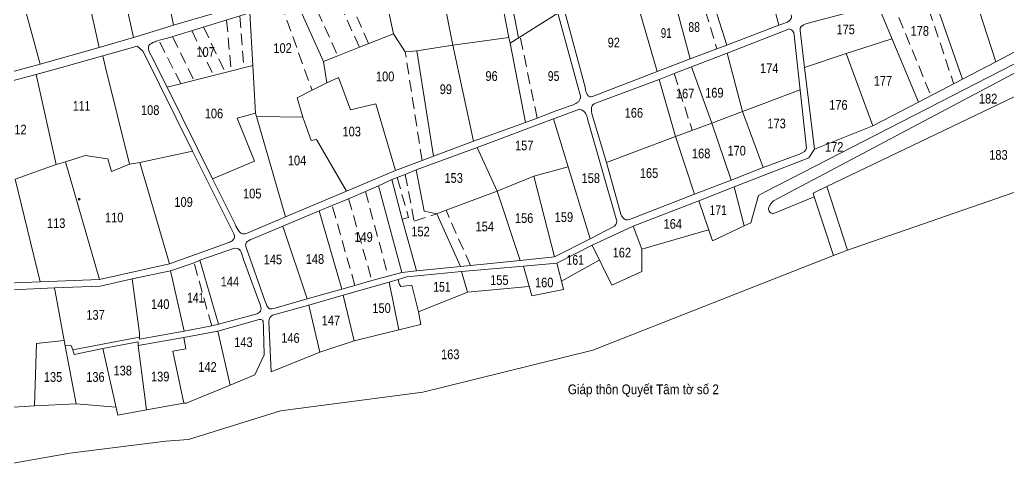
# Model space of a CAD drawing. Header units: metres. Extents: x 550675 to 552313, y 1840051 to 1841549.
# Drawn here: x 551223 to 551936, y 1840076 to 1840401 of the extents above; entities that cross this region are included whole.
import ezdxf
from ezdxf.enums import TextEntityAlignment as Align

# ---------------------------------------------------------------- set-up
doc = ezdxf.new("R2010")
doc.units = ezdxf.units.M
doc.header["$LTSCALE"] = 2.8
doc.header["$PDMODE"] = 32
doc.header["$PDSIZE"] = 1.4
doc.linetypes.add('MEDIUM_DASHED', pattern=[4.5, 3, -1.5])
doc.layers.add('25', color=7, linetype='Continuous', lineweight=13)

msp = doc.modelspace()

# ---------------------------------------------------------------- linework, layer by layer
at = {"layer": '25'}
for p, q in [((551319.45, 1840470.11), (551333.5, 1840397.33)), ((551288.19, 1840461.8), (551304.67, 1840388.66)), ((551568.6, 1840460.28), (551582.5, 1840388.39)), ((551263.54, 1840455.39), (551279.87, 1840381.44)), ((551575.52, 1840388.51), (551561.64, 1840458.6)), ((551535.02, 1840382.99), (551522.27, 1840446.46)), ((551217.89, 1840441.17), (551237.16, 1840369.39)), ((551757.96, 1840445.1), (551770.33, 1840397.43)), ((551492.13, 1840391.2), (551482.74, 1840434.79)), ((551716.55, 1840433.81), (551732.69, 1840383.12)), ((551908, 1840429.19), (551926.77, 1840370.96)), ((551421.7, 1840415.79), (551441.71, 1840371.28)), ((551790.47, 1840398.59), (551841.56, 1840412.01)), ((551841.56, 1840412.01), (551871.08, 1840341.97)), ((551388.63, 1840406.33), (551329.06, 1840388.1)), ((551333.5, 1840397.33), (551361.73, 1840405.61)), ((551388.63, 1840406.33), (551390.61, 1840368.27)), ((551610.67, 1840406.11), (551576.44, 1840384.39)), ((551626.01, 1840350.56), (551610.67, 1840406.11)), ((551615.79, 1840407.1), (551630.45, 1840352.75)), ((551308.61, 1840389.85), (551333.5, 1840397.33)), ((551732.69, 1840383.12), (551770.33, 1840397.43)), ((551770.33, 1840397.43), (551773.78, 1840398.64)), ((551304.67, 1840388.66), (551308.61, 1840389.85)), ((551500.74, 1840378.2), (551492.13, 1840391.2)), ((551790.24, 1840308.76), (551781.18, 1840390.33)), ((551279.87, 1840381.44), (551304.67, 1840388.66)), ((551307.25, 1840382.38), (551282.4, 1840375.22)), ((551307.25, 1840382.38), (551308.61, 1840381.15)), ((551535.02, 1840382.99), (551509.02, 1840379.01)), ((551575.52, 1840388.51), (551535.02, 1840382.99)), ((551535.02, 1840382.99), (551549.98, 1840313.85)), ((551576.44, 1840384.39), (551575.52, 1840388.51)), ((551576.44, 1840384.39), (551587.42, 1840327.31)), ((551725.6, 1840380.43), (551732.69, 1840383.12)), ((551980.04, 1840384.08), (551766.31, 1840270.68)), ((551818.88, 1840376.91), (551851.82, 1840387.59)), ((551237.16, 1840369.39), (551279.87, 1840381.44)), ((551282.4, 1840375.22), (551284.45, 1840366.99)), ((551308.61, 1840381.15), (551311.62, 1840378.42)), ((551347.25, 1840306.53), (551311.62, 1840378.42)), ((551328.85, 1840352.82), (551317.44, 1840375.63)), ((551509.02, 1840379.01), (551500.74, 1840378.2)), ((551509.02, 1840379.01), (551521.16, 1840302.95)), ((551706.27, 1840373.11), (551725.6, 1840380.43)), ((551744, 1840335.19), (551733.07, 1840377.37)), ((551804.96, 1840281.1), (552014.31, 1840381.34)), ((551926.77, 1840370.96), (551945.55, 1840380.87)), ((551328.85, 1840352.82), (551390.61, 1840368.27)), ((551390.61, 1840368.27), (551392.6, 1840334.02)), ((551441.71, 1840371.28), (551444.16, 1840355.87)), ((551682.56, 1840364.05), (551706.27, 1840373.11)), ((551902.83, 1840358.53), (551926.77, 1840370.96)), ((551284.45, 1840366.99), (551301.82, 1840297.16)), ((551635.68, 1840346.11), (551682.56, 1840364.05)), ((551721.94, 1840326.84), (551707.29, 1840367.38)), ((551433.5, 1840350.54), (551444.16, 1840355.87)), ((551444.16, 1840355.87), (551452.49, 1840359.81)), ((551452.49, 1840359.81), (551461.3, 1840336.41)), ((551695.79, 1840317.1), (551683.79, 1840358.26)), ((551328.85, 1840352.82), (551361.68, 1840286.63)), ((551422.62, 1840344.98), (551433.5, 1840350.54)), ((551744, 1840335.19), (551785.68, 1840350.79)), ((551426.78, 1840331.08), (551422.62, 1840344.98)), ((551461.3, 1840336.41), (551479.43, 1840340.72)), ((551479.43, 1840340.72), (551493.68, 1840292.73)), ((551838.08, 1840324.89), (551871.08, 1840341.97)), ((551595.8, 1840330.51), (551609.96, 1840335.82)), ((551626.52, 1840336.85), (551607.7, 1840329.83)), ((551635.66, 1840332.71), (551645.91, 1840298.5)), ((551744, 1840335.19), (551721.94, 1840326.84)), ((551744, 1840335.19), (551758.96, 1840294.86)), ((551379.4, 1840330.47), (551391.85, 1840299.38)), ((551393.47, 1840331.49), (551426.78, 1840331.08)), ((551393.47, 1840331.49), (551414.39, 1840259.36)), ((551432.88, 1840314.21), (551426.78, 1840331.08)), ((551549.98, 1840313.85), (551587.42, 1840327.31)), ((551607.7, 1840329.83), (551552.53, 1840309.33)), ((551587.42, 1840327.31), (551595.8, 1840330.51)), ((551607.7, 1840329.83), (551634.01, 1840243.33)), ((551632.26, 1840329.84), (551652.92, 1840257.73)), ((551721.94, 1840326.84), (551695.79, 1840317.1)), ((551721.94, 1840326.84), (551735.95, 1840285.79)), ((551796.07, 1840308), (551838.08, 1840324.89)), ((551436.74, 1840315.02), (551432.88, 1840314.21)), ((551458.38, 1840277.73), (551436.74, 1840315.02)), ((551521.16, 1840302.95), (551549.98, 1840313.85)), ((551695.79, 1840317.1), (551645.91, 1840298.5)), ((551695.79, 1840317.1), (551709.43, 1840275.54)), ((551269.73, 1840303.41), (551255.65, 1840298.94)), ((551286.13, 1840301.07), (551269.73, 1840303.41)), ((551309.13, 1840298.53), (551347.25, 1840306.53)), ((551376.98, 1840246.97), (551347.25, 1840306.53)), ((551552.53, 1840309.33), (551508.65, 1840293.09)), ((551552.53, 1840309.33), (551566.98, 1840277.76)), ((551785.07, 1840304.39), (551758.96, 1840294.86)), ((551791.96, 1840301.7), (551796.07, 1840308)), ((551819.83, 1840235.15), (552016.68, 1840303.45)), ((551248.75, 1840296.96), (551219.14, 1840286.39)), ((551255.65, 1840298.94), (551248.75, 1840296.96)), ((551255.65, 1840298.94), (551280.02, 1840214.17)), ((551288.67, 1840291.97), (551286.13, 1840301.07)), ((551301.82, 1840297.16), (551288.67, 1840291.97)), ((551309.13, 1840298.53), (551301.82, 1840297.16)), ((551309.13, 1840298.53), (551330.52, 1840225.4)), ((551391.85, 1840299.38), (551361.68, 1840286.63)), ((551493.68, 1840292.73), (551512.81, 1840299.77)), ((551512.81, 1840299.77), (551521.16, 1840302.95)), ((551645.91, 1840298.5), (551656.13, 1840261.1)), ((551458.38, 1840277.73), (551493.68, 1840292.73)), ((551500.73, 1840289.84), (551494.95, 1840287.6)), ((551508.65, 1840293.09), (551500.73, 1840289.84)), ((551508.65, 1840293.09), (551514.39, 1840263.46)), ((551735.95, 1840285.79), (551758.96, 1840294.86)), ((551219.14, 1840286.39), (551237.27, 1840212.47)), ((551361.68, 1840286.63), (551376.66, 1840256.49)), ((551491.09, 1840286.08), (551481.27, 1840281.65)), ((551494.95, 1840287.6), (551491.09, 1840286.08)), ((551491.09, 1840286.08), (551498.51, 1840257.59)), ((551566.98, 1840277.76), (551593.55, 1840288.68)), ((551709.43, 1840275.54), (551735.95, 1840285.79)), ((551414.39, 1840259.36), (551458.38, 1840277.73)), ((551471.94, 1840277.61), (551459.86, 1840272.35)), ((551481.27, 1840281.65), (551471.94, 1840277.61)), ((551481.27, 1840281.65), (551498.15, 1840219.22)), ((551530.13, 1840264.07), (551566.98, 1840277.76)), ((551566.98, 1840277.76), (551583.58, 1840227.78)), ((551662.49, 1840257.45), (551709.43, 1840275.54)), ((551738.04, 1840280.91), (551745.21, 1840252.69)), ((551794.91, 1840276.22), (551804.96, 1840281.1)), ((551794.91, 1840276.22), (551795.77, 1840273.65)), ((551804.96, 1840281.1), (551819.83, 1840235.15)), ((551459.86, 1840272.35), (551447.98, 1840267.32)), ((551665.19, 1840252.53), (551712.46, 1840270.77)), ((551722.42, 1840242), (551712.46, 1840270.77)), ((551750.05, 1840254.96), (551755.59, 1840274.66)), ((551795.77, 1840273.65), (551765.81, 1840261.38)), ((551795.77, 1840273.65), (551809.63, 1840231.32)), ((551438.69, 1840263.47), (551412.31, 1840252.5)), ((551447.98, 1840267.32), (551438.69, 1840263.47)), ((551438.69, 1840263.47), (551454.98, 1840207.15)), ((551514.39, 1840263.46), (551523.53, 1840261.53)), ((551523.53, 1840261.53), (551530.13, 1840264.07)), ((551523.53, 1840261.53), (551540.46, 1840223.5)), ((551414.39, 1840259.36), (551390.01, 1840248.99)), ((551508.92, 1840220.32), (551498.51, 1840257.59)), ((551412.31, 1840252.5), (551388.86, 1840242.68)), ((551412.31, 1840252.5), (551429.96, 1840200.09)), ((551634.01, 1840243.33), (551651.6, 1840252.59)), ((551671.31, 1840235.86), (551665.19, 1840252.53)), ((551671.31, 1840235.86), (551719.52, 1840249.92)), ((551330.52, 1840225.4), (551374.01, 1840240.91)), ((551608.42, 1840230.33), (551634.01, 1840243.33)), ((551352.57, 1840227.9), (551377.61, 1840236.63)), ((551385.82, 1840237.15), (551399.73, 1840198.22)), ((551609.97, 1840225.94), (551635.47, 1840238.75)), ((551809.63, 1840231.32), (551819.83, 1840235.15)), ((551280.02, 1840214.17), (551330.52, 1840225.4)), ((551331.33, 1840220.42), (551348.34, 1840226.21)), ((551348.34, 1840226.21), (551352.57, 1840227.9)), ((551352.57, 1840227.9), (551365.85, 1840181.78)), ((551394.99, 1840198.44), (551383.96, 1840228.6)), ((551547.7, 1840224.24), (551583.58, 1840227.78)), ((551583.58, 1840227.78), (551608.42, 1840230.33)), ((551585.96, 1840223.66), (551609.97, 1840225.94)), ((551613.4, 1840212.76), (551640.67, 1840228.01)), ((551635.97, 1840163.13), (551809.63, 1840231.32)), ((551303.77, 1840214.55), (551331.33, 1840220.42)), ((551331.33, 1840220.42), (551341.21, 1840176.89)), ((551488.43, 1840216.39), (551498.15, 1840219.22)), ((551498.15, 1840219.22), (551508.92, 1840220.32)), ((551501.84, 1840216.02), (551541.19, 1840219.91)), ((551508.92, 1840220.32), (551540.46, 1840223.5)), ((551540.46, 1840223.5), (551547.7, 1840224.24)), ((551541.19, 1840219.91), (551585.96, 1840223.66)), ((551541.19, 1840219.91), (551545.71, 1840205.03)), ((551197.64, 1840210.71), (551237.27, 1840212.47)), ((551237.27, 1840212.47), (551280.02, 1840214.17)), ((551280.62, 1840209.24), (551303.77, 1840214.55)), ((551303.77, 1840214.55), (551308.84, 1840175.34)), ((551456, 1840202.82), (551489.01, 1840212.16)), ((551464.36, 1840209.83), (551476.6, 1840213.24)), ((551476.6, 1840213.24), (551488.43, 1840216.39)), ((551489.01, 1840212.16), (551495.6, 1840214.09)), ((551496, 1840177.86), (551489.01, 1840212.16)), ((551495.6, 1840214.09), (551501.84, 1840216.02)), ((551177.06, 1840204.87), (551247.54, 1840208.02)), ((551247.54, 1840208.02), (551280.62, 1840209.24)), ((551255.32, 1840166.18), (551247.54, 1840208.02)), ((551429.96, 1840200.09), (551454.98, 1840207.15)), ((551454.98, 1840207.15), (551464.36, 1840209.83)), ((551505.44, 1840210.02), (551497.48, 1840209.01)), ((551545.71, 1840205.03), (551510.2, 1840190.66)), ((551545.71, 1840205.03), (551589.96, 1840208.99)), ((551405.86, 1840193.18), (551429.96, 1840200.09)), ((551431.17, 1840195.52), (551456, 1840202.82)), ((551456, 1840202.82), (551463.93, 1840169.81)), ((551365.85, 1840181.78), (551393.93, 1840189.32)), ((551404.95, 1840188.27), (551431.17, 1840195.52)), ((551431.17, 1840195.52), (551439.11, 1840161.73)), ((551395.37, 1840185.33), (551365.56, 1840176.93)), ((551402.33, 1840183.86), (551404.02, 1840147.49)), ((551308.84, 1840171.14), (551341.21, 1840176.89)), ((551308.84, 1840171.14), (551308.84, 1840175.34)), ((551365.56, 1840176.93), (551340.96, 1840172.34)), ((551341.21, 1840176.89), (551361.02, 1840180.64)), ((551361.02, 1840180.64), (551365.85, 1840181.78)), ((551365.56, 1840176.93), (551374.45, 1840137.82)), ((551398.8, 1840159.82), (551398.31, 1840178.37)), ((551463.93, 1840169.81), (551496, 1840177.86)), ((551512.03, 1840181.62), (551496, 1840177.86)), ((551233.28, 1840122.93), (551234.55, 1840167.89)), ((551234.55, 1840167.89), (551254.45, 1840170.12)), ((551308.81, 1840172.44), (551260.75, 1840163.27)), ((551308.06, 1840169.19), (551282.54, 1840164.25)), ((551340.96, 1840172.34), (551308.06, 1840166.5)), ((551308.06, 1840169.19), (551308.06, 1840166.5)), ((551340.96, 1840172.34), (551342.43, 1840164.11)), ((551439.11, 1840161.73), (551463.93, 1840169.81)), ((551255.32, 1840166.18), (551259.59, 1840166.47)), ((551255.32, 1840166.18), (551263.17, 1840124.34)), ((551282.54, 1840164.25), (551261.92, 1840160.07)), ((551282.54, 1840164.25), (551293.32, 1840116.15)), ((551308.06, 1840166.5), (551314.1, 1840120.04)), ((551342.43, 1840164.11), (551333.08, 1840162.44)), ((551333.08, 1840162.44), (551340.9, 1840125.03)), ((551404.02, 1840147.49), (551439.11, 1840161.73)), ((551529.98, 1840136.87), (551635.97, 1840163.13)), ((551398.8, 1840159.82), (551392.28, 1840145.36)), ((551374.45, 1840137.82), (551392.28, 1840145.36)), ((551410.7, 1840119.49), (551513.3, 1840132.93)), ((551513.3, 1840132.93), (551529.98, 1840136.87)), ((551314.1, 1840120.04), (551340.9, 1840125.03)), ((551177.54, 1840119.32), (551233.28, 1840122.93)), ((551233.28, 1840122.93), (551263.17, 1840124.34)), ((551291.96, 1840122), (551263.17, 1840124.34)), ((551293.32, 1840116.15), (551314.1, 1840120.04)), ((551344.31, 1840098.64), (551410.7, 1840119.49)), ((551258.73, 1840088.83), (551327.98, 1840097.4)), ((551327.98, 1840097.4), (551344.31, 1840098.64)), ((551183.92, 1840075.85), (551258.73, 1840088.83))]:
    msp.add_line(p, q, dxfattribs=at)
at = {"layer": '25', "linetype": 'MEDIUM_DASHED'}
for p, q in [((551709.83, 1840432.02), (551725.6, 1840380.43)), ((551455.4, 1840426.49), (551474.35, 1840384.17)), ((551432.16, 1840419.35), (551451.97, 1840375.33)), ((551448.4, 1840424.05), (551467.65, 1840381.53)), ((551874.47, 1840420.61), (551896.33, 1840355.62)), ((551410.93, 1840412.94), (551433.5, 1840350.54)), ((551851.99, 1840414.69), (551879.95, 1840346.6)), ((551381.29, 1840403.94), (551384.3, 1840367.09)), ((551371.8, 1840400.92), (551375.16, 1840364.11)), ((551332.89, 1840388.87), (551347.94, 1840358.05)), ((551346.78, 1840393.51), (551362.83, 1840360.2)), ((551355.35, 1840395.83), (551371.19, 1840362.42)), ((551595.8, 1840330.51), (551583.7, 1840388.89)), ((551338.68, 1840355.27), (551323.25, 1840385.91)), ((551512.81, 1840299.77), (551500.74, 1840378.2)), ((551694.74, 1840362.51), (551707.63, 1840321.82)), ((551494.95, 1840287.6), (551502.97, 1840258.84)), ((551471.94, 1840277.61), (551488.43, 1840216.39)), ((551459.86, 1840272.35), (551476.6, 1840213.24)), ((551464.36, 1840209.83), (551447.98, 1840267.32)), ((551547.7, 1840224.24), (551530.13, 1840264.07)), ((551502.97, 1840258.84), (551498.51, 1840257.59)), ((551361.02, 1840180.64), (551348.34, 1840226.21))]:
    msp.add_line(p, q, dxfattribs=at)
at = {"layer": '25'}
for points in [[(551688.51, 1840426.48), (551691.86, 1840427.35), (551706.27, 1840373.11)], [(551662.83, 1840419.69), (551666.13, 1840420.61), (551682.56, 1840364.05)], [(551880.57, 1840421.98), (551902.83, 1840358.53), (551871.08, 1840341.97)], [(551492.13, 1840391.2), (551474.35, 1840384.17), (551467.65, 1840381.53), (551451.97, 1840375.33), (551441.71, 1840371.28)], [(551778.03, 1840394.81), (551733.07, 1840377.37), (551707.29, 1840367.38), (551694.74, 1840362.51), (551683.79, 1840358.26), (551638.69, 1840341.49)], [(551796.07, 1840308), (551788.81, 1840366.98), (551785.55, 1840393.5)], [(551755.59, 1840274.66), (551760.77, 1840277.51), (551974.96, 1840387.44)], [(551234.43, 1840361.9), (551252.75, 1840366.99), (551282.4, 1840375.22)], [(551788.81, 1840366.98), (551818.88, 1840376.91), (551838.08, 1840324.89)], [(551190.3, 1840356.51), (551228.43, 1840366.99), (551237.16, 1840369.39)], [(551199.6, 1840352.67), (551234.43, 1840361.9), (551248.75, 1840296.96)], [(551379.4, 1840330.47), (551392.6, 1840334.02), (551393.47, 1840331.49)], [(551791.96, 1840301.7), (551738.04, 1840280.91), (551712.46, 1840270.77)], [(551618.23, 1840295.39), (551593.55, 1840288.68), (551608.42, 1840230.33)], [(551750.05, 1840254.96), (551745.21, 1840252.69), (551722.42, 1840242)], [(551671.31, 1840235.86), (551671.31, 1840219.74), (551649.68, 1840209.99), (551635.47, 1840238.75), (551665.19, 1840252.53)], [(551609.97, 1840225.94), (551613.4, 1840212.76), (551614.96, 1840206.77)], [(551585.96, 1840223.66), (551592.08, 1840202.38), (551614.96, 1840206.77)], [(551512.03, 1840181.62), (551510.2, 1840190.66), (551505.44, 1840210.02)], [(551259.59, 1840166.47), (551260.75, 1840163.27), (551261.92, 1840160.07)], [(551340.9, 1840125.03), (551342.73, 1840125.03), (551374.45, 1840137.82)]]:
    msp.add_lwpolyline(points, dxfattribs=at)
at = {"layer": '25', "linetype": 'MEDIUM_DASHED'}
msp.add_lwpolyline([(551500.73, 1840289.84), (551507.04, 1840256.25), (551523.53, 1840261.53)], dxfattribs=at)
at = {"layer": '25'}
for points in [[(551779.19, 1840405), (551779.62, 1840403.31), (551778.73, 1840401.53), (551777.26, 1840399.91), (551775.58, 1840399.25), (551773.78, 1840398.64)], [(551785.55, 1840393.5), (551785.55, 1840396.08), (551786.27, 1840397.22), (551790.47, 1840398.59)], [(551778.03, 1840394.81), (551780.27, 1840393.89), (551781.18, 1840392.47), (551781.18, 1840390.33)], [(551317.44, 1840375.63), (551315.35, 1840378.9), (551315.35, 1840381.19), (551315.35, 1840382.72), (551317.84, 1840384.8), (551322.87, 1840386.48), (551329.06, 1840388.1)], [(551626.01, 1840350.56), (551627.23, 1840346.9), (551627.23, 1840344.16), (551625.8, 1840342.33), (551624.59, 1840341.21), (551620.83, 1840339.58), (551609.96, 1840335.82)], [(551635.68, 1840346.11), (551634.49, 1840345.53), (551633.22, 1840345.81), (551632.13, 1840347.06), (551630.91, 1840349.4), (551630.45, 1840352.75)], [(551638.69, 1840341.49), (551636.12, 1840340.43), (551635, 1840338.65), (551635, 1840336.41), (551635, 1840334.48), (551635.66, 1840332.71)], [(551626.52, 1840336.85), (551629.26, 1840335.73), (551630.64, 1840334.56), (551631.7, 1840331.97), (551632.26, 1840329.84)], [(551790.24, 1840308.76), (551789.64, 1840306.88), (551788.37, 1840305.6), (551785.07, 1840304.39)], [(551765.81, 1840261.38), (551763.65, 1840262.32), (551762.84, 1840264.04), (551762.84, 1840265.82), (551763.7, 1840267.55), (551765.12, 1840269.53), (551766.31, 1840270.68)], [(551662.49, 1840257.45), (551660.7, 1840256.8), (551659.15, 1840257.23), (551658.16, 1840258.22), (551657.17, 1840259.42), (551656.13, 1840261.1)], [(551390.01, 1840248.99), (551386.61, 1840247.13), (551383.67, 1840246.63), (551381.69, 1840247.54), (551379.6, 1840250.13), (551376.66, 1840256.49)], [(551652.92, 1840257.73), (551653.68, 1840255.85), (551653.12, 1840254.12), (551651.6, 1840252.59)], [(551376.98, 1840246.97), (551377.84, 1840244.79), (551376.98, 1840242.99), (551375.41, 1840241.59), (551374.01, 1840240.91)], [(551385.82, 1840237.15), (551385.33, 1840238.81), (551385.76, 1840240.72), (551386.73, 1840241.61), (551388.86, 1840242.68)], [(551377.61, 1840236.63), (551380.4, 1840236.63), (551381.82, 1840235.1), (551382.89, 1840232.16), (551383.96, 1840228.6)], [(551497.48, 1840209.01), (551495.8, 1840210.84), (551495.8, 1840212.56), (551495.6, 1840214.09)], [(551393.93, 1840189.32), (551396.36, 1840190.82), (551397.07, 1840192.75), (551396.21, 1840195.9), (551394.99, 1840198.44)], [(551405.86, 1840193.18), (551403.84, 1840192.53), (551401.91, 1840193.14), (551401.02, 1840194.77), (551399.73, 1840198.22)], [(551395.37, 1840185.33), (551397.3, 1840185.33), (551398.31, 1840184.42), (551398.31, 1840182.33), (551398.31, 1840178.37)], [(551404.95, 1840188.27), (551403.19, 1840187.26), (551402.33, 1840185.66), (551402.33, 1840183.86)]]:
    msp.add_open_spline(points, degree=3, dxfattribs=at)
msp.add_point((551265.35, 1840272), dxfattribs=at)

# ---------------------------------------------------------------- texts
for s, width, p in [('88', 0.8, (551709.14, 1840392.61)), ('175', 0.85, (551818.47, 1840390.9)), ('178', 0.85, (551871.93, 1840389.8)), ('91', 0.75, (551688.975, 1840388.31)), ('107', 0.85, (551356.64, 1840374.62)), ('102', 0.85, (551412.175, 1840377.43)), ('92', 0.85, (551651.155, 1840381.39)), ('174', 0.85, (551763.305, 1840362.85)), ('100', 0.85, (551486.185, 1840357)), ('96', 0.85, (551562.965, 1840357.26)), ('95', 0.8, (551607.72, 1840357.26)), ('177', 0.85, (551845.36, 1840353.9)), ('99', 0.85, (551529.99, 1840347.75)), ('167', 0.85, (551702.65, 1840344.66)), ('169', 0.85, (551723.69, 1840345.24)), ('182', 0.85, (551921.235, 1840340.96)), ('111', 0.8, (551267.195, 1840335.76)), ('108', 0.85, (551316.67, 1840332.71)), ('176', 0.85, (551813.205, 1840336.42)), ('106', 0.85, (551362.685, 1840330.27)), ('166', 0.85, (551665.645, 1840330.74)), ('112', 0.85, (551220.855, 1840318.69)), ('173', 0.85, (551768.625, 1840323.06)), ('103', 0.85, (551462.075, 1840317.26)), ('157', 0.85, (551586.53, 1840307.22)), ('170', 0.85, (551739.795, 1840303.47)), ('172', 0.85, (551810.145, 1840306.14)), ('104', 0.85, (551422.605, 1840296.41)), ('168', 0.85, (551714.2, 1840301.46)), ('183', 0.85, (551928.685, 1840300.41)), ('153', 0.85, (551535.615, 1840283.76)), ('158', 0.85, (551634.54, 1840283.64)), ('165', 0.85, (551676.57, 1840287.33)), ('105', 0.85, (551390.29, 1840272.54)), ('109', 0.85, (551340.76, 1840266.44)), ('171', 0.8, (551726.485, 1840260.6)), ('110', 0.85, (551290.735, 1840255.26)), ('156', 0.85, (551586.465, 1840254.89)), ('159', 0.85, (551615.17, 1840255.58)), ('113', 0.85, (551248.815, 1840251.19)), ('154', 0.85, (551558.095, 1840248.8)), ('164', 0.85, (551693.725, 1840250.68)), ('149', 0.85, (551470.6, 1840241.2)), ('152', 0.85, (551511.715, 1840245.14)), ('145', 0.85, (551405.18, 1840225.04)), ('148', 0.85, (551435.54, 1840225.35)), ('162', 0.85, (551656.995, 1840229.97)), ('161', 0.8, (551623.315, 1840224.68)), ('144', 0.85, (551374.205, 1840209.04)), ('151', 0.8, (551527.185, 1840205.29)), ('155', 0.85, (551568.57, 1840210.17)), ('160', 0.85, (551600.955, 1840208.42)), ('141', 0.8, (551349.505, 1840197.49)), ('140', 0.85, (551323.895, 1840192.82)), ('150', 0.85, (551483.605, 1840189.97)), ('137', 0.85, (551277.24, 1840185.06)), ('147', 0.85, (551447.05, 1840181.08)), ('146', 0.85, (551417.855, 1840168.42)), ('143', 0.85, (551383.935, 1840165.37)), ('163', 0.85, (551533.175, 1840156.63)), ('142', 0.85, (551358.005, 1840147.48)), ('135', 0.85, (551246.56, 1840140.29)), ('136', 0.85, (551277.175, 1840140.29)), ('138', 0.85, (551296.85, 1840144.9)), ('139', 0.85, (551323.89, 1840140.57)), ('Giáp thôn Quyết Tâm tờ số 2', 0.9, (551672.48, 1840131.39))]:
    msp.add_text(s, height=7, dxfattribs=dict(at, width=width)).set_placement(p, align=Align.CENTER)

doc.saveas('drawing.dxf')
